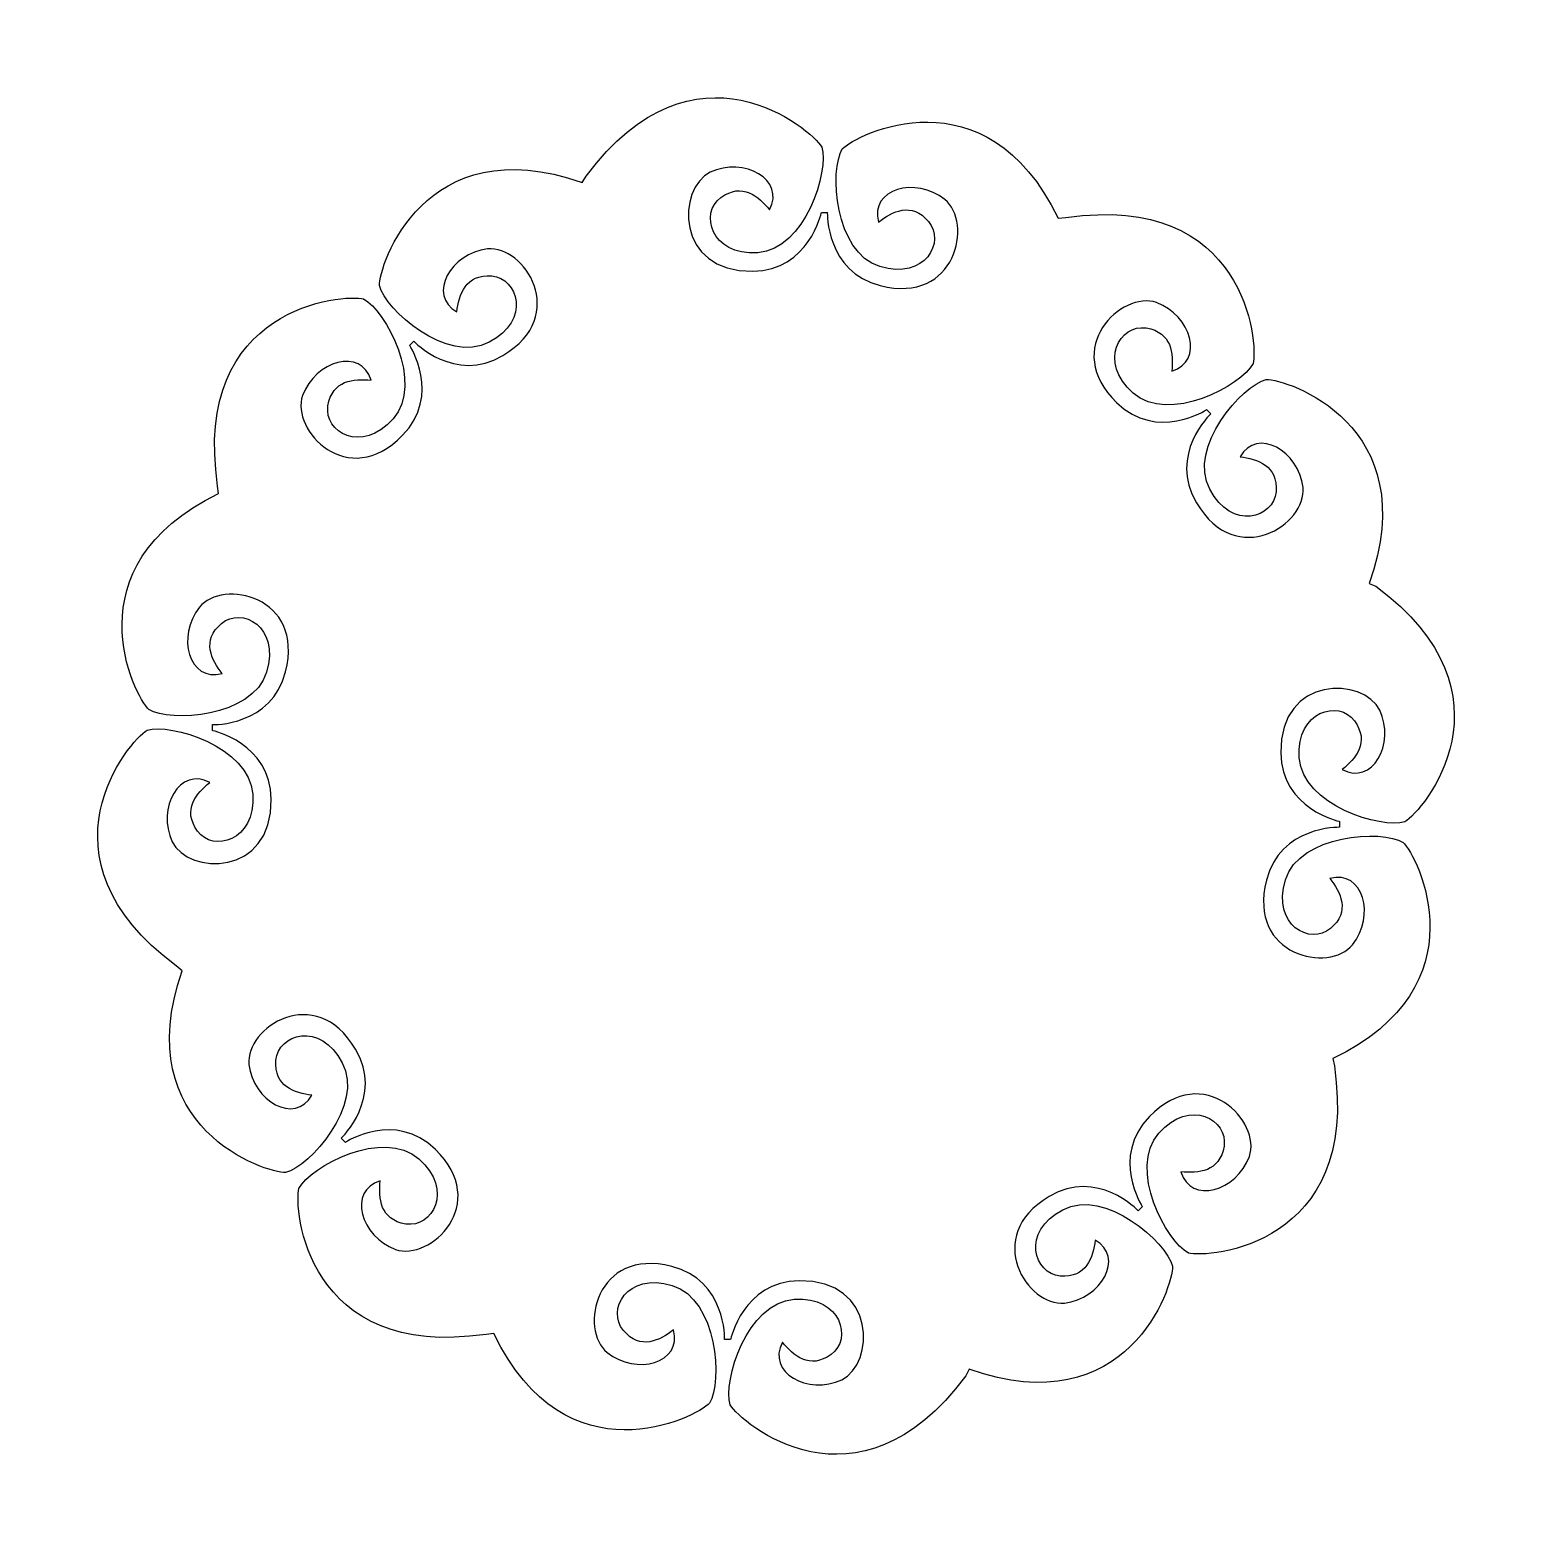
# Model space of a CAD drawing. Header units: centimetres. Extents: x -10.2 to 10.2, y -10.2 to 10.2.
import ezdxf

# ---------------------------------------------------------------- set-up
doc = ezdxf.new("R2010")
doc.units = ezdxf.units.CM
doc.header["$MEASUREMENT"] = 0
doc.layers.add('Camada 1', color=7, linetype='Continuous')

msp = doc.modelspace()

# ---------------------------------------------------------------- linework, layer by layer
at = {"layer": 'Camada 1'}
msp.add_open_spline([(3.84536, 7.59946), (2.8528, 9.64083), (1.08253, 8.73952), (0.90393, 8.545), (0.90393, 8.545), (0.72724, 8.26155), (0.7954, 7.1317), (1.41532, 6.94215), (1.41532, 6.94215), (2.03513, 6.75258), (2.31197, 7.28357), (2.07884, 7.55683), (2.07884, 7.55683), (1.84571, 7.83009), (1.58124, 7.68989), (1.39619, 7.54823), (1.39619, 7.54823), (1.27453, 7.99868), (1.90498, 8.17341), (2.30022, 7.85673), (2.30022, 7.85673), (2.68738, 7.54648), (2.45778, 6.42028), (1.4209, 6.6828), (1.4209, 6.6828), (0.67811, 6.87084), (0.69954, 7.67718), (0.69954, 7.67718), (0.69954, 7.67718), (0.69954, 7.67718), (0.61866, 7.67816), (0.61866, 7.67816), (0.61866, 7.67816), (0.61866, 7.67816), (0.45128, 6.88909), (-0.3149, 6.87965), (-0.3149, 6.87965), (-1.3844, 6.86645), (-1.34479, 8.01516), (-0.89587, 8.22641), (-0.89587, 8.22641), (-0.43761, 8.44207), (0.1346, 8.12497), (-0.08881, 7.71539), (-0.08881, 7.71539), (-0.23571, 7.89634), (-0.46015, 8.09441), (-0.75064, 7.88311), (-0.75064, 7.88311), (-1.04113, 7.67184), (-0.89587, 7.09089), (-0.24891, 7.1305), (-0.24891, 7.1305), (0.3981, 7.17011), (0.72814, 8.25281), (0.62252, 8.56967), (0.62252, 8.56967), (0.49049, 8.80735), (-1.10714, 10.1673), (-2.58592, 8.17356), (-2.58592, 8.17356), (-2.58592, 8.17356), (-2.64204, 8.08834), (-2.64204, 8.08834), (-2.64204, 8.08834), (-4.79749, 8.84173), (-5.41437, 6.94575), (-5.40304, 6.68143), (-5.40304, 6.68143), (-5.32755, 6.35605), (-4.48044, 5.60534), (-3.90806, 5.90964), (-3.90806, 5.90964), (-3.33571, 6.21388), (-3.51544, 6.78512), (-3.87351, 6.81348), (-3.87351, 6.81348), (-4.23157, 6.84184), (-4.31944, 6.55572), (-4.35013, 6.32469), (-4.35013, 6.32469), (-4.75465, 6.55721), (-4.43242, 7.12656), (-3.92902, 7.1821), (-3.92902, 7.1821), (-3.43586, 7.2365), (-2.80187, 6.27781), (-3.72074, 5.73023), (-3.72074, 5.73023), (-4.37894, 5.33796), (-4.93393, 5.9233), (-4.93393, 5.9233), (-4.93393, 5.9233), (-4.93393, 5.9233), (-4.99179, 5.86681), (-4.99179, 5.86681), (-4.99179, 5.86681), (-4.99179, 5.86681), (-4.55221, 5.19051), (-5.0873, 4.64203), (-5.0873, 4.64203), (-5.83422, 3.87646), (-6.61847, 4.71672), (-6.45043, 5.18355), (-6.45043, 5.18355), (-6.2789, 5.66006), (-5.65004, 5.84048), (-5.51838, 5.39286), (-5.51838, 5.39286), (-5.75021, 5.41694), (-6.04898, 5.39826), (-6.10496, 5.04348), (-6.10496, 5.04348), (-6.16097, 4.6887), (-5.64747, 4.38059), (-5.218, 4.8661), (-5.218, 4.8661), (-4.78853, 5.35158), (-5.32071, 6.35057), (-5.61948, 6.4999), (-5.61948, 6.4999), (-5.88089, 6.57462), (-7.97223, 6.40655), (-7.60811, 3.95112), (-7.60811, 3.95112), (-7.60811, 3.95112), (-7.59562, 3.84724), (-7.59562, 3.84724), (-7.59562, 3.84724), (-9.64193, 2.85505), (-8.73963, 1.08261), (-8.545, 0.90396), (-8.545, 0.90396), (-8.26155, 0.72722), (-7.1317, 0.7954), (-6.94213, 1.41532), (-6.94213, 1.41532), (-6.75256, 2.03519), (-7.28357, 2.31202), (-7.55684, 2.07884), (-7.55684, 2.07884), (-7.83008, 1.84572), (-7.68987, 1.58124), (-7.54821, 1.39619), (-7.54821, 1.39619), (-7.99864, 1.27456), (-8.17339, 1.90501), (-7.85671, 2.30022), (-7.85671, 2.30022), (-7.54646, 2.68738), (-6.42026, 2.45781), (-6.68281, 1.42088), (-6.68281, 1.42088), (-6.87085, 0.67809), (-7.67719, 0.69955), (-7.67719, 0.69955), (-7.67719, 0.69955), (-7.67719, 0.69955), (-7.67817, 0.61869), (-7.67817, 0.61869), (-7.67817, 0.61869), (-7.67817, 0.61869), (-6.8891, 0.45131), (-6.87963, -0.31489), (-6.87963, -0.31489), (-6.86643, -1.38439), (-8.01514, -1.34478), (-8.22641, -0.89589), (-8.22641, -0.89589), (-8.44205, -0.43766), (-8.12497, 0.13461), (-7.71539, -0.08883), (-7.71539, -0.08883), (-7.89631, -0.23573), (-8.09438, -0.46015), (-7.88308, -0.75063), (-7.88308, -0.75063), (-7.67178, -1.04111), (-7.09086, -0.89589), (-7.1305, -0.24885), (-7.1305, -0.24885), (-7.17013, 0.39811), (-8.25281, 0.72818), (-8.56967, 0.62253), (-8.56967, 0.62253), (-8.80735, 0.49053), (-10.1673, -1.10713), (-8.17359, -2.58594), (-8.17359, -2.58594), (-8.17359, -2.58594), (-8.09332, -2.65637), (-8.09332, -2.65637), (-8.09332, -2.65637), (-8.83323, -4.80016), (-6.94517, -5.41431), (-6.68143, -5.40302), (-6.68143, -5.40302), (-6.35605, -5.32759), (-5.60534, -4.48042), (-5.90961, -3.90804), (-5.90961, -3.90804), (-6.21388, -3.33572), (-6.78512, -3.51545), (-6.81345, -3.87354), (-6.81345, -3.87354), (-6.84184, -4.23157), (-6.55569, -4.31947), (-6.32466, -4.35016), (-6.32466, -4.35016), (-6.55718, -4.75466), (-7.12653, -4.43242), (-7.18204, -3.92905), (-7.18204, -3.92905), (-7.23644, -3.43589), (-6.27775, -2.80187), (-5.73019, -3.7208), (-5.73019, -3.7208), (-5.33792, -4.37898), (-5.92323, -4.93397), (-5.92323, -4.93397), (-5.92323, -4.93397), (-5.92323, -4.93397), (-5.86677, -4.99186), (-5.86677, -4.99186), (-5.86677, -4.99186), (-5.86677, -4.99186), (-5.19044, -4.55223), (-4.64199, -5.0873), (-4.64199, -5.0873), (-3.87642, -5.83425), (-4.71666, -6.6185), (-5.18346, -6.45051), (-5.18346, -6.45051), (-5.65997, -6.27893), (-5.84042, -5.65009), (-5.3928, -5.51846), (-5.3928, -5.51846), (-5.41688, -5.75026), (-5.39822, -6.049), (-5.04344, -6.10499), (-5.04344, -6.10499), (-4.68861, -6.16098), (-4.38053, -5.6475), (-4.86606, -5.218), (-4.86606, -5.218), (-5.35157, -4.78855), (-6.35053, -5.32076), (-6.49986, -5.61951), (-6.49986, -5.61951), (-6.5746, -5.88092), (-6.40651, -7.97226), (-3.95108, -7.6082), (-3.95108, -7.6082), (-3.95108, -7.6082), (-3.84612, -7.59793), (-3.84612, -7.59793), (-3.84612, -7.59793), (-2.85372, -9.64128), (-1.08255, -8.73958), (-0.90395, -8.54498), (-0.90395, -8.54498), (-0.72718, -8.26156), (-0.79542, -7.13171), (-1.41531, -6.94213), (-1.41531, -6.94213), (-2.03515, -6.75258), (-2.31196, -7.28363), (-2.07881, -7.55684), (-2.07881, -7.55684), (-1.84569, -7.83008), (-1.58121, -7.68987), (-1.39616, -7.54821), (-1.39616, -7.54821), (-1.27456, -7.99866), (-1.90501, -8.17345), (-2.30019, -7.85674), (-2.30019, -7.85674), (-2.68738, -7.54649), (-2.4578, -6.42026), (-1.42087, -6.68289), (-1.42087, -6.68289), (-0.67808, -6.8709), (-0.69954, -7.67719), (-0.69954, -7.67719), (-0.69954, -7.67719), (-0.69954, -7.67719), (-0.61868, -7.67822), (-0.61868, -7.67822), (-0.61868, -7.67822), (-0.61868, -7.67822), (-0.45133, -6.8891), (0.31485, -6.8796), (0.31485, -6.8796), (1.3844, -6.86648), (1.34477, -8.01519), (0.8959, -8.22644), (0.8959, -8.22644), (0.43764, -8.44208), (-0.13457, -8.125), (0.08887, -7.71542), (0.08887, -7.71542), (0.23574, -7.89634), (0.46019, -8.09441), (0.75065, -7.88311), (0.75065, -7.88311), (1.04111, -7.67181), (0.89585, -7.09087), (0.24887, -7.13053), (0.24887, -7.13053), (-0.39812, -7.17014), (-0.72816, -8.25287), (-0.62251, -8.56968), (-0.62251, -8.56968), (-0.49051, -8.80741), (1.10718, -10.16737), (2.58599, -8.17365), (2.58599, -8.17365), (2.58599, -8.17365), (2.63065, -8.08443), (2.63065, -8.08443), (2.63065, -8.08443), (4.79529, -8.84839), (5.41436, -6.94622), (5.40309, -6.68142), (5.40309, -6.68142), (5.32763, -6.35601), (4.48046, -5.60533), (3.90809, -5.9096), (3.90809, -5.9096), (3.33577, -6.21387), (3.5155, -6.78513), (3.87361, -6.81344), (3.87361, -6.81344), (4.23162, -6.84178), (4.31954, -6.55568), (4.35018, -6.32462), (4.35018, -6.32462), (4.7547, -6.55719), (4.43249, -7.12657), (3.92907, -7.18206), (3.92907, -7.18206), (3.43591, -7.23643), (2.80189, -6.27771), (3.72082, -5.73019), (3.72082, -5.73019), (4.37902, -5.33792), (4.93404, -5.92323), (4.93404, -5.92323), (4.93404, -5.92323), (4.93404, -5.92323), (4.99193, -5.86679), (4.99193, -5.86679), (4.99193, -5.86679), (4.99193, -5.86679), (4.55227, -5.19046), (5.08731, -4.64198), (5.08731, -4.64198), (5.83428, -3.87641), (6.61853, -4.7167), (6.45047, -5.18348), (6.45047, -5.18348), (6.27897, -5.65999), (5.65011, -5.84041), (5.51848, -5.39279), (5.51848, -5.39279), (5.75031, -5.41689), (6.04905, -5.39821), (6.10501, -5.04343), (6.10501, -5.04343), (6.16102, -4.6886), (5.64747, -4.38052), (5.21805, -4.86608), (5.21805, -4.86608), (4.78863, -5.35159), (5.32084, -6.35052), (5.61953, -6.49988), (5.61953, -6.49988), (5.88096, -6.57462), (7.97231, -6.40656), (7.60824, -3.9511), (7.60824, -3.9511), (7.60824, -3.9511), (7.58665, -3.85167), (7.58665, -3.85167), (7.58665, -3.85167), (9.64466, -2.86025), (8.74002, -1.08288), (8.54505, -0.90392), (8.54505, -0.90392), (8.26165, -0.72715), (7.1318, -0.79541), (6.9422, -1.41528), (6.9422, -1.41528), (6.75265, -2.03515), (7.28367, -2.31198), (7.55693, -2.0788), (7.55693, -2.0788), (7.83014, -1.84568), (7.68994, -1.58117), (7.5483, -1.39615), (7.5483, -1.39615), (7.9987, -1.27457), (8.17354, -1.90502), (7.8568, -2.30018), (7.8568, -2.30018), (7.54652, -2.6874), (6.42024, -2.45782), (6.68292, -1.42086), (6.68292, -1.42086), (6.87096, -0.67807), (7.67728, -0.6995), (7.67728, -0.6995), (7.67728, -0.6995), (7.67728, -0.6995), (7.67826, -0.61864), (7.67826, -0.61864), (7.67826, -0.61864), (7.67826, -0.61864), (6.88917, -0.45134), (6.87969, 0.31486), (6.87969, 0.31486), (6.86657, 1.38441), (8.01523, 1.34478), (8.22647, 0.89591), (8.22647, 0.89591), (8.44211, 0.43768), (8.12503, -0.13459), (7.71548, 0.08888), (7.71548, 0.08888), (7.8964, 0.23578), (8.09447, 0.46022), (7.88317, 0.75068), (7.88317, 0.75068), (7.67187, 1.04117), (7.09088, 0.89588), (7.13056, 0.24887), (7.13056, 0.24887), (7.17019, -0.39806), (8.25292, -0.72813), (8.56971, -0.62251), (8.56971, -0.62251), (8.80741, -0.49054), (10.1674, 1.10715), (8.17371, 2.58601), (8.17371, 2.58601), (8.17371, 2.58601), (8.081, 2.62086), (8.081, 2.62086), (8.081, 2.62086), (8.85403, 4.79346), (6.94665, 5.41441), (6.68141, 5.40309), (6.68141, 5.40309), (6.35605, 5.32766), (5.6054, 4.48049), (5.90962, 3.90811), (5.90962, 3.90811), (6.21394, 3.33579), (6.78513, 3.51555), (6.81349, 3.87361), (6.81349, 3.87361), (6.84185, 4.23164), (6.55568, 4.31954), (6.32467, 4.3502), (6.32467, 4.3502), (6.55721, 4.7547), (7.12665, 4.43246), (7.18208, 3.92912), (7.18208, 3.92912), (7.2365, 3.43594), (6.27773, 2.80186), (5.73023, 3.72081), (5.73023, 3.72081), (5.33796, 4.37901), (5.9233, 4.934), (5.9233, 4.934), (5.9233, 4.934), (5.9233, 4.934), (5.86681, 4.99186), (5.86681, 4.99186), (5.86681, 4.99186), (5.86681, 4.99186), (5.19051, 4.5522), (4.64203, 5.08727), (4.64203, 5.08727), (3.87648, 5.83427), (4.71675, 6.61852), (5.18355, 6.45048), (5.18355, 6.45048), (5.66001, 6.27892), (5.84046, 5.65009), (5.39284, 5.51849), (5.39284, 5.51849), (5.41697, 5.75029), (5.39826, 6.04901), (5.04351, 6.10502), (5.04351, 6.10502), (4.68865, 6.16101), (4.38054, 5.64745), (4.86616, 5.21803), (4.86616, 5.21803), (5.35162, 4.78858), (6.3506, 5.32079), (6.49991, 5.61951), (6.49991, 5.61951), (6.57468, 5.88092), (6.40659, 7.97229), (3.95113, 7.60822), (3.95113, 7.60822), (3.95113, 7.60822), (3.84536, 7.59946), (3.84536, 7.59946)], degree=3, knots=[0, 0, 0, 0, 0.00775194, 0.00775194, 0.00775194, 0.00775194, 0.01550388, 0.01550388, 0.01550388, 0.01550388, 0.02325581, 0.02325581, 0.02325581, 0.02325581, 0.03100775, 0.03100775, 0.03100775, 0.03100775, 0.03875969, 0.03875969, 0.03875969, 0.03875969, 0.04651163, 0.04651163, 0.04651163, 0.04651163, 0.05426357, 0.05426357, 0.05426357, 0.05426357, 0.0620155, 0.0620155, 0.0620155, 0.0620155, 0.06976744, 0.06976744, 0.06976744, 0.06976744, 0.07751938, 0.07751938, 0.07751938, 0.07751938, 0.08527132, 0.08527132, 0.08527132, 0.08527132, 0.09302326, 0.09302326, 0.09302326, 0.09302326, 0.10077519, 0.10077519, 0.10077519, 0.10077519, 0.10852713, 0.10852713, 0.10852713, 0.10852713, 0.11627907, 0.11627907, 0.11627907, 0.11627907, 0.12403101, 0.12403101, 0.12403101, 0.12403101, 0.13178295, 0.13178295, 0.13178295, 0.13178295, 0.13953488, 0.13953488, 0.13953488, 0.13953488, 0.14728682, 0.14728682, 0.14728682, 0.14728682, 0.15503876, 0.15503876, 0.15503876, 0.15503876, 0.1627907, 0.1627907, 0.1627907, 0.1627907, 0.17054264, 0.17054264, 0.17054264, 0.17054264, 0.17829457, 0.17829457, 0.17829457, 0.17829457, 0.18604651, 0.18604651, 0.18604651, 0.18604651, 0.19379845, 0.19379845, 0.19379845, 0.19379845, 0.20155039, 0.20155039, 0.20155039, 0.20155039, 0.20930233, 0.20930233, 0.20930233, 0.20930233, 0.21705426, 0.21705426, 0.21705426, 0.21705426, 0.2248062, 0.2248062, 0.2248062, 0.2248062, 0.23255814, 0.23255814, 0.23255814, 0.23255814, 0.24031008, 0.24031008, 0.24031008, 0.24031008, 0.24806202, 0.24806202, 0.24806202, 0.24806202, 0.25581395, 0.25581395, 0.25581395, 0.25581395, 0.26356589, 0.26356589, 0.26356589, 0.26356589, 0.27131783, 0.27131783, 0.27131783, 0.27131783, 0.27906977, 0.27906977, 0.27906977, 0.27906977, 0.28682171, 0.28682171, 0.28682171, 0.28682171, 0.29457364, 0.29457364, 0.29457364, 0.29457364, 0.30232558, 0.30232558, 0.30232558, 0.30232558, 0.31007752, 0.31007752, 0.31007752, 0.31007752, 0.31782946, 0.31782946, 0.31782946, 0.31782946, 0.3255814, 0.3255814, 0.3255814, 0.3255814, 0.33333333, 0.33333333, 0.33333333, 0.33333333, 0.34108527, 0.34108527, 0.34108527, 0.34108527, 0.34883721, 0.34883721, 0.34883721, 0.34883721, 0.35658915, 0.35658915, 0.35658915, 0.35658915, 0.36434109, 0.36434109, 0.36434109, 0.36434109, 0.37209302, 0.37209302, 0.37209302, 0.37209302, 0.37984496, 0.37984496, 0.37984496, 0.37984496, 0.3875969, 0.3875969, 0.3875969, 0.3875969, 0.39534884, 0.39534884, 0.39534884, 0.39534884, 0.40310078, 0.40310078, 0.40310078, 0.40310078, 0.41085271, 0.41085271, 0.41085271, 0.41085271, 0.41860465, 0.41860465, 0.41860465, 0.41860465, 0.42635659, 0.42635659, 0.42635659, 0.42635659, 0.43410853, 0.43410853, 0.43410853, 0.43410853, 0.44186047, 0.44186047, 0.44186047, 0.44186047, 0.4496124, 0.4496124, 0.4496124, 0.4496124, 0.45736434, 0.45736434, 0.45736434, 0.45736434, 0.46511628, 0.46511628, 0.46511628, 0.46511628, 0.47286822, 0.47286822, 0.47286822, 0.47286822, 0.48062016, 0.48062016, 0.48062016, 0.48062016, 0.48837209, 0.48837209, 0.48837209, 0.48837209, 0.49612403, 0.49612403, 0.49612403, 0.49612403, 0.50387597, 0.50387597, 0.50387597, 0.50387597, 0.51162791, 0.51162791, 0.51162791, 0.51162791, 0.51937984, 0.51937984, 0.51937984, 0.51937984, 0.52713178, 0.52713178, 0.52713178, 0.52713178, 0.53488372, 0.53488372, 0.53488372, 0.53488372, 0.54263566, 0.54263566, 0.54263566, 0.54263566, 0.5503876, 0.5503876, 0.5503876, 0.5503876, 0.55813953, 0.55813953, 0.55813953, 0.55813953, 0.56589147, 0.56589147, 0.56589147, 0.56589147, 0.57364341, 0.57364341, 0.57364341, 0.57364341, 0.58139535, 0.58139535, 0.58139535, 0.58139535, 0.58914729, 0.58914729, 0.58914729, 0.58914729, 0.59689922, 0.59689922, 0.59689922, 0.59689922, 0.60465116, 0.60465116, 0.60465116, 0.60465116, 0.6124031, 0.6124031, 0.6124031, 0.6124031, 0.62015504, 0.62015504, 0.62015504, 0.62015504, 0.62790698, 0.62790698, 0.62790698, 0.62790698, 0.63565891, 0.63565891, 0.63565891, 0.63565891, 0.64341085, 0.64341085, 0.64341085, 0.64341085, 0.65116279, 0.65116279, 0.65116279, 0.65116279, 0.65891473, 0.65891473, 0.65891473, 0.65891473, 0.66666667, 0.66666667, 0.66666667, 0.66666667, 0.6744186, 0.6744186, 0.6744186, 0.6744186, 0.68217054, 0.68217054, 0.68217054, 0.68217054, 0.68992248, 0.68992248, 0.68992248, 0.68992248, 0.69767442, 0.69767442, 0.69767442, 0.69767442, 0.70542636, 0.70542636, 0.70542636, 0.70542636, 0.71317829, 0.71317829, 0.71317829, 0.71317829, 0.72093023, 0.72093023, 0.72093023, 0.72093023, 0.72868217, 0.72868217, 0.72868217, 0.72868217, 0.73643411, 0.73643411, 0.73643411, 0.73643411, 0.74418605, 0.74418605, 0.74418605, 0.74418605, 0.75193798, 0.75193798, 0.75193798, 0.75193798, 0.75968992, 0.75968992, 0.75968992, 0.75968992, 0.76744186, 0.76744186, 0.76744186, 0.76744186, 0.7751938, 0.7751938, 0.7751938, 0.7751938, 0.78294574, 0.78294574, 0.78294574, 0.78294574, 0.79069767, 0.79069767, 0.79069767, 0.79069767, 0.79844961, 0.79844961, 0.79844961, 0.79844961, 0.80620155, 0.80620155, 0.80620155, 0.80620155, 0.81395349, 0.81395349, 0.81395349, 0.81395349, 0.82170543, 0.82170543, 0.82170543, 0.82170543, 0.82945736, 0.82945736, 0.82945736, 0.82945736, 0.8372093, 0.8372093, 0.8372093, 0.8372093, 0.84496124, 0.84496124, 0.84496124, 0.84496124, 0.85271318, 0.85271318, 0.85271318, 0.85271318, 0.86046512, 0.86046512, 0.86046512, 0.86046512, 0.86821705, 0.86821705, 0.86821705, 0.86821705, 0.87596899, 0.87596899, 0.87596899, 0.87596899, 0.88372093, 0.88372093, 0.88372093, 0.88372093, 0.89147287, 0.89147287, 0.89147287, 0.89147287, 0.89922481, 0.89922481, 0.89922481, 0.89922481, 0.90697674, 0.90697674, 0.90697674, 0.90697674, 0.91472868, 0.91472868, 0.91472868, 0.91472868, 0.92248062, 0.92248062, 0.92248062, 0.92248062, 0.93023256, 0.93023256, 0.93023256, 0.93023256, 0.9379845, 0.9379845, 0.9379845, 0.9379845, 0.94573643, 0.94573643, 0.94573643, 0.94573643, 0.95348837, 0.95348837, 0.95348837, 0.95348837, 0.96124031, 0.96124031, 0.96124031, 0.96124031, 0.96899225, 0.96899225, 0.96899225, 0.96899225, 0.97674419, 0.97674419, 0.97674419, 0.97674419, 0.98449612, 0.98449612, 0.98449612, 0.98449612, 1, 1, 1, 1], dxfattribs=at)

doc.saveas('drawing.dxf')
